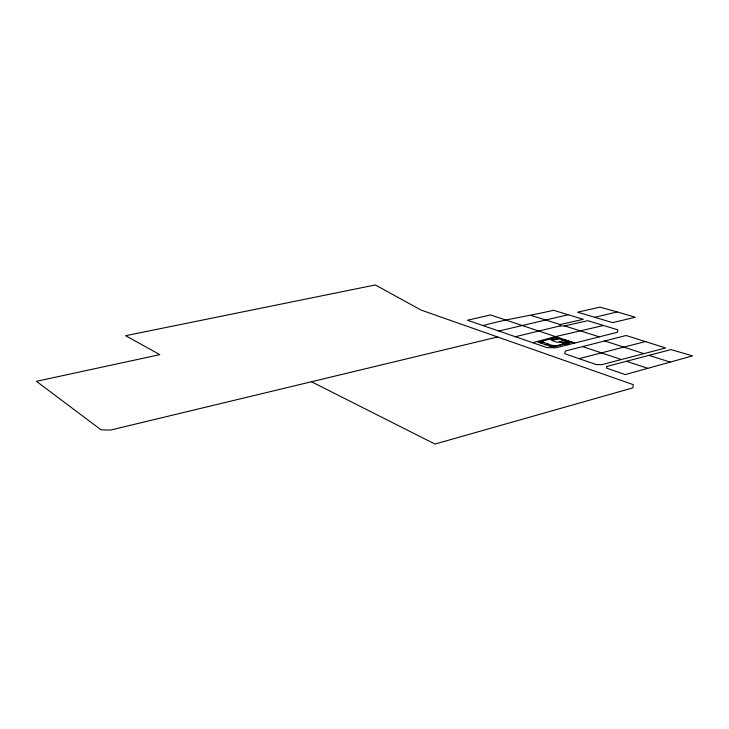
<?xml version="1.0" encoding="UTF-8"?>
<svg xmlns="http://www.w3.org/2000/svg" width="729" height="729" viewBox="0 0 729 729"><rect width="100%" height="100%" fill="white"/><g stroke="black" fill="none" stroke-linecap="round" stroke-linejoin="round"><path stroke-width="1.09" d="M515.33 336.716L560.063 325.918L560.173 324.514L583.282 319.329L553.502 310.299C530.056 315.785 506.327 319.083 483.008 325.581M532.699 342.694L555.37 336.643L603.539 325.48M621.381 359.534L601.799 364.664L596.076 364.527L564.674 353.711L565.385 351.004L626.083 335.495L665.65 347.952L621.381 359.534L582.653 346.594M579.008 358.65L646.022 341.409M551.908 346.849L569.531 342.42M552.126 347.031L554.887 346.339L541.173 341.664L538.43 342.338M565.03 343.787L571.828 342.074M545.228 344.671L547.98 343.988M566.014 340.151L557.33 342.32L551.607 340.407L560.264 338.256M562.123 342.812L568.912 341.108M549.876 346.157L553.238 345.318L555.27 346.011M567.481 341.737L564.173 342.566L566.223 343.25M540.745 343.031L544.089 342.202L541.328 341.263M558.268 338.684L554.969 339.504L552.199 338.575M557.421 337.317L537.993 342.092L552.7 347.122L570.333 342.685L555.48 337.764M311.565 381.805L434.976 444.052L632.9 387.855L633.173 384.639L421.052 310.062L375.326 284.948L125.607 335.695L159.842 354.649L36.45 381.313L100.966 429.773L110.416 430.101L497.597 336.98M594.8 317.315L617.199 311.921L635.287 317.243L612.633 322.628L577.559 312.185L599.858 307.164L617.199 311.921M498.8 331.021L568.164 314.746M560.063 325.918L564.611 325.909L587.765 320.696L617.809 329.809L617.481 332.251L555.972 347.788L546.969 347.615L467.462 320.222L490.553 314.946L574.762 343.04M560.173 324.514L531.231 315.493M564.611 325.909L599.32 336.844M648.965 355.369L670.224 362.103M604.751 340.953L643.898 353.647M626.484 361.292L647.789 368.327M550.677 338.985L553.511 339.933M559.234 341.846L567.955 344.762M606.965 366.423L606.674 368.181L625.254 374.588L692.55 355.907L670.953 349.583L606.965 366.423"/></g></svg>
